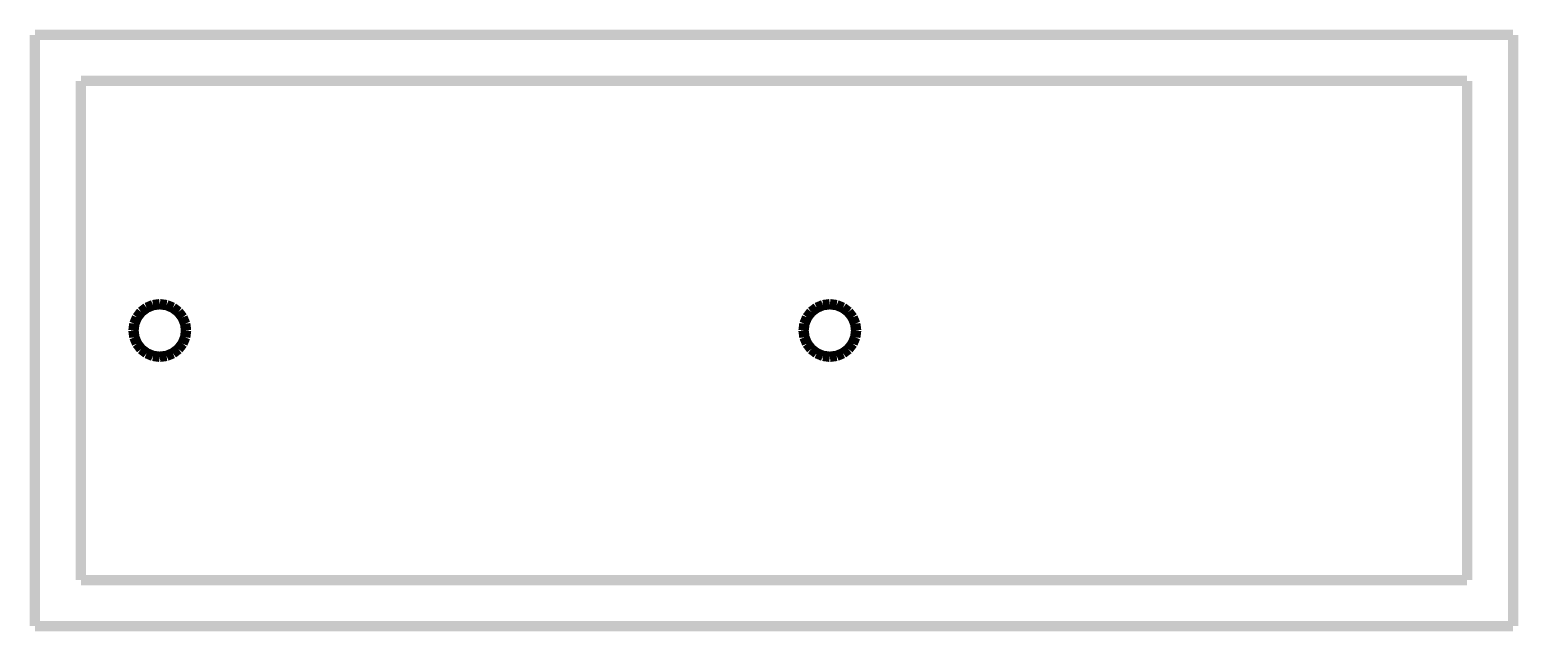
# Model space of a CAD drawing. Extents: x 58.6 to 149.2, y -92.9 to -56.2.
import ezdxf

# ---------------------------------------------------------------- set-up
doc = ezdxf.new("R2010")
doc.units = 0
doc.layers.add('PROFILEEDGES', color=7, linetype='CONTINUOUS')

msp = doc.modelspace()

# ---------------------------------------------------------------- linework, layer by layer
at = {"layer": 'PROFILEEDGES', "const_width": 0.632}
for points in [[(58.921, -56.551), (148.921, -56.551)], [(58.921, -92.551), (58.921, -56.551)], [(148.921, -56.551), (148.921, -92.551)], [(146.121, -59.351), (61.721, -59.351)], [(61.721, -59.351), (61.721, -89.751)], [(146.121, -89.751), (146.121, -59.351)], [(65.389, -73.419), (65.135, -73.751)], [(65.721, -73.165), (65.389, -73.419)], [(66.107, -73.005), (65.721, -73.165)], [(66.521, -72.95), (66.107, -73.005)], [(66.936, -73.005), (66.521, -72.95)], [(67.322, -73.165), (66.936, -73.005)], [(67.653, -73.419), (67.322, -73.165)], [(67.908, -73.751), (67.653, -73.419)], [(106.189, -73.419), (105.935, -73.751)], [(106.521, -73.165), (106.189, -73.419)], [(106.907, -73.005), (106.521, -73.165)], [(107.321, -72.95), (106.907, -73.005)], [(107.736, -73.005), (107.321, -72.95)], [(108.122, -73.165), (107.736, -73.005)], [(108.453, -73.419), (108.122, -73.165)], [(108.708, -73.751), (108.453, -73.419)], [(64.975, -74.137), (64.92, -74.551)], [(64.92, -74.551), (64.975, -74.966)], [(65.135, -73.751), (64.975, -74.137)], [(68.068, -74.137), (67.908, -73.751)], [(68.122, -74.551), (68.068, -74.137)], [(68.068, -74.966), (68.122, -74.551)], [(105.775, -74.137), (105.72, -74.551)], [(105.72, -74.551), (105.775, -74.966)], [(105.935, -73.751), (105.775, -74.137)], [(108.868, -74.137), (108.708, -73.751)], [(108.922, -74.551), (108.868, -74.137)], [(108.868, -74.966), (108.922, -74.551)], [(64.975, -74.966), (65.135, -75.352)], [(65.135, -75.352), (65.389, -75.683)], [(67.653, -75.683), (67.908, -75.352)], [(67.908, -75.352), (68.068, -74.966)], [(105.775, -74.966), (105.935, -75.352)], [(105.935, -75.352), (106.189, -75.683)], [(108.453, -75.683), (108.708, -75.352)], [(108.708, -75.352), (108.868, -74.966)], [(65.389, -75.683), (65.721, -75.938)], [(65.721, -75.938), (66.107, -76.098)], [(66.107, -76.098), (66.521, -76.152)], [(66.521, -76.152), (66.936, -76.098)], [(66.936, -76.098), (67.322, -75.938)], [(67.322, -75.938), (67.653, -75.683)], [(106.189, -75.683), (106.521, -75.938)], [(106.521, -75.938), (106.907, -76.098)], [(106.907, -76.098), (107.321, -76.152)], [(107.321, -76.152), (107.736, -76.098)], [(107.736, -76.098), (108.122, -75.938)], [(108.122, -75.938), (108.453, -75.683)], [(61.721, -89.751), (146.121, -89.751)], [(58.921, -92.551), (148.921, -92.551)]]:
    msp.add_lwpolyline(points, dxfattribs=at)

doc.saveas('drawing.dxf')
